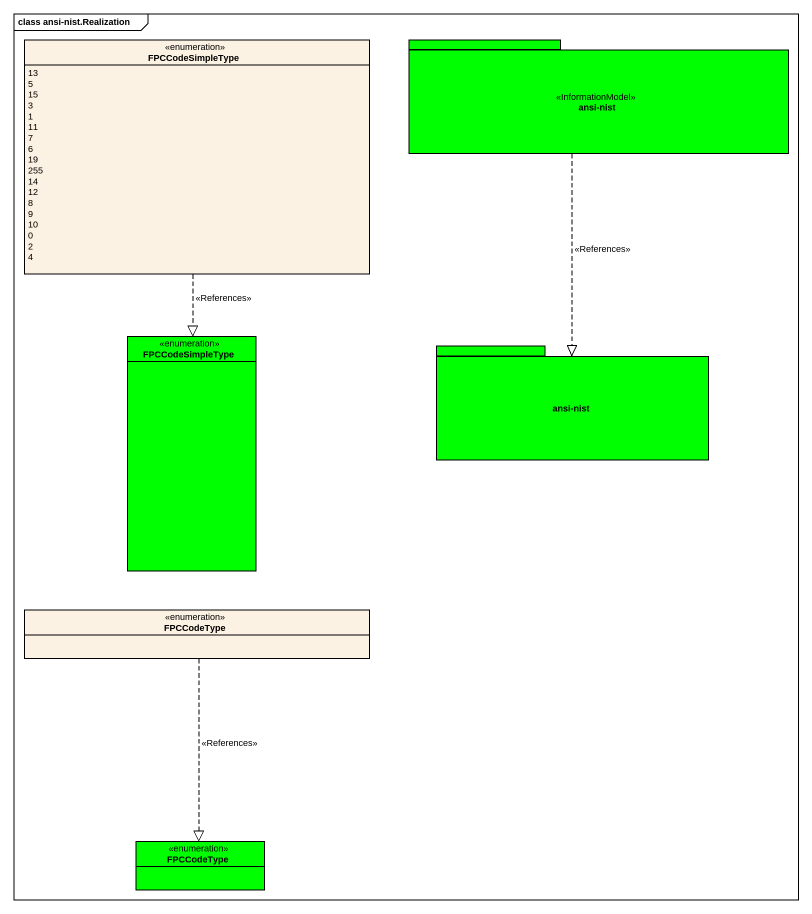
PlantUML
@startuml
mainframe class ansi-nist.Realization
hide circle
hide empty members
enum FPCCodeSimpleType {
  13
  5
  15
  3
  1
  11
  7
  6
  19
  255
  14
  12
  8
  9
  10
  0
  2
  4
}
package "ansi-nist" as ansi_nist <<InformationModel>> #00FF00 {
}
enum "FPCCodeSimpleType" as FPCCodeSimpleType_2 #00FF00
package "ansi-nist" as ansi_nist_2 #00FF00 {
}
enum FPCCodeType
enum "FPCCodeType" as FPCCodeType_2 #00FF00
FPCCodeSimpleType ..|> FPCCodeSimpleType_2 : <<References>>
ansi_nist ..|> ansi_nist_2 : <<References>>
FPCCodeType ..|> FPCCodeType_2 : <<References>>
@enduml
